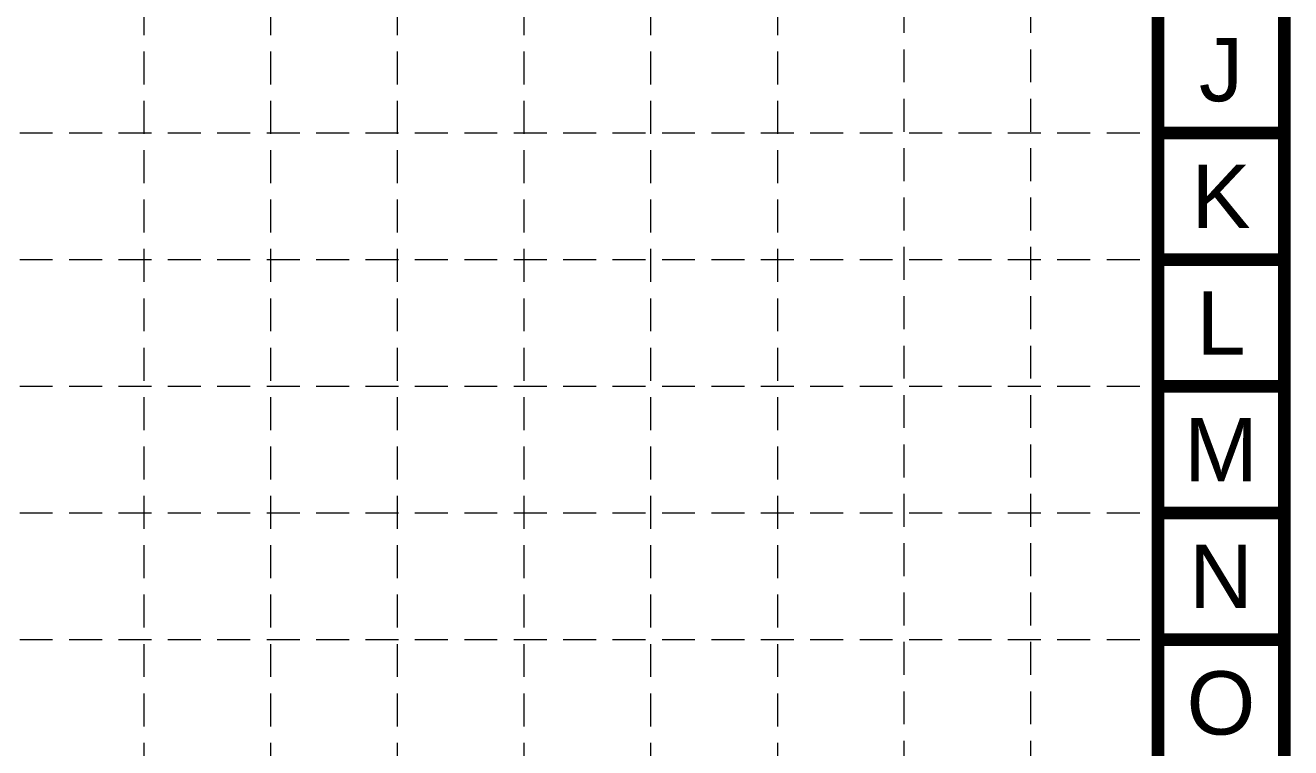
# Model space of a CAD drawing. Header units: inches. Extents: x 2601969 to 2606902, y 7033682 to 7036768.
# Drawn here: x 2606133 to 2606902, y 7035544 to 7035983 of the extents above; entities that cross this region are included whole.
import ezdxf
from ezdxf.enums import TextEntityAlignment as Align

# ---------------------------------------------------------------- set-up
doc = ezdxf.new("R2010")
doc.units = ezdxf.units.IN
doc.header["$MEASUREMENT"] = 0
doc.linetypes.add('HIDDEN', pattern=[0.375, 0.25, -0.125])
doc.layers.add('BASE', color=7, linetype='Continuous')
doc.layers.add('GRID', color=254, linetype='HIDDEN')
doc.styles.get("Standard").update_dxf_attribs({"font": 'ARIAL.TTF'})

msp = doc.modelspace()

# ---------------------------------------------------------------- linework, layer by layer
at = {"layer": 'BASE', "color": 9}
msp.add_line((2606820.81, 7036686.83), (2606820.81, 7033762.73), dxfattribs=at)
at = {"layer": 'BASE', "const_width": 7.7}
for points in [[(2601972.96, 7033685.78), (2606897.76, 7033685.78), (2606897.76, 7036763.78), (2601972.96, 7036763.78)], [(2602049.74, 7033762.71), (2606821.02, 7033762.57), (2606820.92, 7036686.86), (2602050.71, 7036686.95)]]:
    msp.add_lwpolyline(points, close=True, dxfattribs=at)
for points in [[(2606897.76, 7035917.33), (2606820.81, 7035917.33)], [(2606897.76, 7035840.38), (2606820.81, 7035840.38)], [(2606897.76, 7035763.43), (2606820.81, 7035763.43)], [(2606897.76, 7035686.48), (2606820.81, 7035686.48)], [(2606897.76, 7035609.53), (2606820.81, 7035609.53)]]:
    msp.add_lwpolyline(points, dxfattribs=at)
at = {"layer": 'GRID', "color": 252, "linetype": 'HIDDEN', "lineweight": 0, "ltscale": 80}
for p, q in [((2606205.21, 7036686.83), (2606205.21, 7033993.24)), ((2606282.16, 7036686.83), (2606282.16, 7033993.24)), ((2606359.11, 7036686.83), (2606359.11, 7033993.24)), ((2606436.06, 7036686.83), (2606436.06, 7033993.24)), ((2606513.01, 7036686.83), (2606513.01, 7033993.24)), ((2606589.96, 7036686.83), (2606589.96, 7033993.24)), ((2606666.77, 7036688.09), (2606666.77, 7033993.24)), ((2606743.72, 7036688.09), (2606743.72, 7033993.24)), ((2602049.91, 7035917.33), (2606820.81, 7035917.33)), ((2602049.91, 7035840.38), (2606820.81, 7035840.38)), ((2602049.91, 7035763.43), (2606820.81, 7035763.43)), ((2602049.91, 7035686.48), (2606820.81, 7035686.48)), ((2602049.91, 7035609.53), (2606820.81, 7035609.53))]:
    msp.add_line(p, q, dxfattribs=at)

# ---------------------------------------------------------------- texts
at = {"layer": 'BASE'}
for s, p in [('J', (2606859.28, 7035955.8)), ('K', (2606859.28, 7035878.85)), ('L', (2606859.28, 7035801.9)), ('M', (2606859.28, 7035724.95)), ('N', (2606859.28, 7035648)), ('O', (2606859.28, 7035571.05))]:
    msp.add_text(s, height=38.48, dxfattribs=at).set_placement(p, align=Align.MIDDLE_CENTER)

doc.saveas('drawing.dxf')
